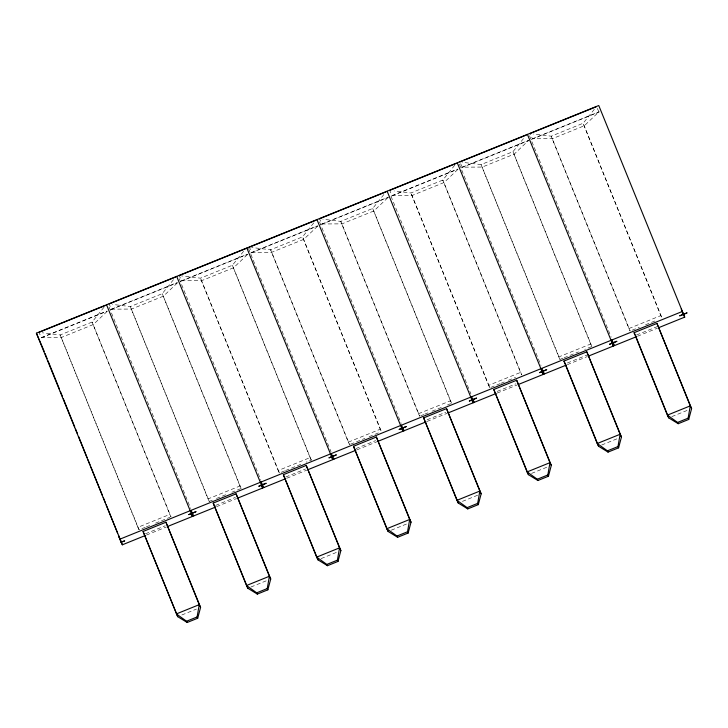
<?xml version="1.0" encoding="UTF-8"?>
<svg xmlns="http://www.w3.org/2000/svg" width="728" height="728" viewBox="0 0 728 728"><rect width="100%" height="100%" fill="white"/><g stroke="black" fill="none" stroke-linecap="round" stroke-linejoin="round"><path stroke-width="0.55" stroke-dasharray="3.64 2.73" d="M104.013 307.216L92.101 322.058L60.197 334.971L42.27 332.796M173.455 279.689L162.244 293.657L130.339 306.579L112.412 304.404M243.607 251.287L232.387 265.265L200.482 278.178L181.445 275.866M313.75 222.886L302.539 236.864L270.634 249.777L251.588 247.465M383.902 194.494L372.681 208.463L340.777 221.385L322.85 219.201M454.745 165.22L442.824 180.062L410.92 192.984L394.121 190.945M523.487 138.566L512.976 151.67L481.072 164.583L462.025 162.271M594.339 109.3L583.119 123.269L551.214 136.191L533.287 134.007M107.107 311.411L93.302 324.542L61.398 337.455L41.414 337.565L38.912 332.387M177.259 283.01L163.445 296.141L131.541 309.054L111.566 309.163L109.054 303.995M247.402 254.609L233.588 267.74L201.683 280.662L181.709 280.762L179.197 275.594M317.554 226.217L303.74 239.339L271.835 252.261L251.852 252.37L249.349 247.192M387.696 197.816L373.883 210.947L341.978 223.86L322.004 223.969L319.492 218.8M457.839 169.415L444.034 182.546L412.121 195.459L392.146 195.568L389.635 190.399M597.269 108.399L598.944 111.848L584.32 125.753L552.415 138.666L532.441 138.775L529.929 133.606M41.414 337.565L106.889 311.056M111.566 309.163L177.031 282.655M181.709 280.762L247.174 254.263M251.852 252.37L317.326 225.862M322.004 223.969L387.469 197.461M392.146 195.568L457.612 169.069M462.289 167.167L528.801 140.249L514.177 154.145L482.273 167.067L462.289 167.167L459.787 161.998M532.441 138.775L598.944 111.848M41.187 337.874L107.289 311.12M110.283 309.901L177.432 282.719M180.435 281.509L247.575 254.327M250.578 253.107L317.726 225.926M320.72 224.706L458.012 169.124M461.015 167.913L529.211 140.304M531.158 139.512L599.353 111.903M145.282 527.3L139.103 529.802L60.197 334.971L137.901 527.318L169.806 514.405L171.007 516.88L92.101 322.058L169.806 514.405M212.339 500.154L209.245 501.401L130.339 306.579L208.044 498.917L239.949 486.004L241.159 488.488L231.895 492.237M284.539 470.916L279.397 473L200.482 278.178L278.196 470.525L310.101 457.603L311.302 460.087L306.151 462.171M348.339 442.124L349.54 444.608L270.634 249.777L348.339 442.124L380.244 429.211L381.445 431.686L302.539 236.864L380.244 429.211M418.482 413.722L419.692 416.207L340.777 221.385L418.482 413.722L450.386 400.81L451.597 403.285L447.474 404.959M500.127 383.638L489.835 387.806L410.92 192.984L488.634 385.33L520.538 372.408L521.739 374.893L442.824 180.062L520.538 372.408M563.062 358.158L559.978 359.404L481.072 164.583L558.776 356.929L590.681 344.007L591.882 346.492L584.684 349.413M628.919 328.528L630.13 331.012L551.214 136.191L628.919 328.528L660.824 315.615L662.034 318.091L583.119 123.269L660.824 315.615M146.31 526.881L151.451 524.797M155.574 523.132L169.979 517.299M216.453 498.48L227.773 493.903M285.567 470.506L302.038 463.836M350.568 444.189L364.983 438.356M369.096 436.691L380.416 432.104M420.72 415.788L423.805 414.541M424.834 414.123L427.918 412.876M432.041 411.202L441.305 407.452M501.155 383.228L504.24 381.973M508.362 380.307L515.56 377.386M564.1 357.739L578.505 351.906M632.186 330.175L639.384 327.263M645.563 324.761L654.827 321.012M145.436 533.806L165.192 525.807M215.588 505.414L235.344 497.415M285.731 477.013L305.487 469.014M355.874 448.612L375.63 440.613M427.063 419.792L445.782 412.221M497.206 391.4L515.925 383.82M567.358 362.999L587.114 355M636.463 335.017L657.257 326.599M146.483 535.044L166.412 526.972M216.626 506.643L236.564 498.571M286.768 478.241L306.706 470.179M356.92 449.849L376.849 441.778M427.063 421.448L447.001 413.377M497.206 393.047L517.144 384.976M567.358 364.655L587.287 356.584M637.5 336.254L657.439 328.182M181.863 614.978L196.423 609.09M250.969 587.005L267.604 580.271M321.112 558.604L337.746 551.87M391.255 530.202L407.898 523.468M462.444 501.383L478.041 495.067M531.549 473.409L548.193 466.675M601.701 445.008L618.336 438.274M671.844 416.616L687.441 410.301M529.511 135.754L611.165 337.128M558.776 356.929L559.978 359.404M459.368 164.155L541.022 365.529M488.634 385.33L489.835 387.806M319.528 221.876L401.155 423.368M248.485 248.43L331.012 451.769M278.196 470.525L279.397 473M179.234 278.669L260.861 480.171M208.044 498.917L209.245 501.401M109.091 307.07L190.718 508.572M137.901 527.318L139.103 529.802M591.882 346.492L512.976 151.67L590.681 344.007M391.018 196.251L470.88 393.921M451.597 403.285L372.681 208.463L450.386 400.81M311.302 460.087L232.387 265.265L310.101 457.603M241.159 488.488L162.244 293.657L239.949 486.004"/><path stroke-width="1.09" d="M197.716 618.227L197.097 616.962L199.244 604.659L165.948 522.222L143.07 531.486L177.705 616.662L187.178 622.486L197.716 618.227L200.582 607.398L165.948 522.222M267.859 589.826L267.24 588.561L269.396 576.258L236.09 493.83L213.213 503.084L246.519 585.521L247.848 588.27L257.321 594.094L267.859 589.826L270.725 579.006L236.09 493.83M338.001 561.425L337.392 560.16L339.539 547.856L306.233 465.429L283.356 474.692L316.662 557.12L317.99 559.868L327.464 565.692L338.001 561.425L340.868 550.605L306.233 465.429M408.153 533.033L407.534 531.768L409.682 519.464L376.385 437.028L353.508 446.291L386.805 528.728L388.142 531.467L397.615 537.291L408.153 533.033L411.02 522.204L376.385 437.028M478.296 504.631L477.686 503.366L479.834 491.063L446.528 408.626L423.651 417.89L456.957 500.327L458.285 503.066L467.758 508.899L478.296 504.631L481.163 493.812L446.528 408.626M548.439 476.23L547.829 474.965L549.977 462.662L516.671 380.234L493.793 389.498L527.099 471.926L528.428 474.674L537.901 480.498L548.439 476.23L551.305 465.41L516.671 380.234M618.591 447.838L617.972 446.573L620.12 434.27L586.823 351.833L563.945 361.097L597.242 443.525L598.58 446.273L608.053 452.097L618.591 447.838L621.457 437.009L586.823 351.833M688.734 419.437L688.124 418.172L690.271 405.869L656.965 323.432L634.088 332.696L667.394 415.133L668.723 417.872L678.196 423.705L688.734 419.437L691.6 408.617L656.965 323.432M145.427 535.462L122.349 544.808L36.4 333.178L598.762 105.515L684.711 317.135L658.485 327.755M38.912 332.387L105.414 305.469M109.054 303.995L175.566 277.068M179.197 275.594L245.709 248.667M249.349 247.192L315.852 220.275M319.492 218.8L386.004 191.874M389.635 190.399L456.147 163.472M459.787 161.998L526.289 135.071M529.929 133.606L596.441 106.679M119.656 539.266L682.027 311.593L684.711 317.135M121.003 542.042L124.706 540.868L121.139 542.315L118.855 536.673M167.458 526.544L215.579 507.07M237.61 498.152L285.722 478.669M307.753 469.751L355.865 450.268M377.896 441.35L426.017 421.876M448.048 412.949L496.159 393.475M518.19 384.557L566.302 365.074M588.342 356.156L636.454 336.682M200.582 607.398L199.244 604.659L176.367 613.922L186.559 621.23L197.097 616.962M270.725 579.006L269.396 576.258L246.519 585.521L256.711 592.829L267.24 588.561M340.868 550.605L339.539 547.856L316.662 557.12L326.854 564.428L337.392 560.16M411.02 522.204L409.682 519.464L386.805 528.728L396.997 536.026L407.534 531.768M481.163 493.812L479.834 491.063L456.957 500.327L467.149 507.634L477.686 503.366M551.305 465.41L549.977 462.662L527.099 471.926L537.291 479.233L547.829 474.965M621.457 437.009L620.12 434.27L597.242 443.525L607.434 450.832L617.972 446.573M691.6 408.617L690.271 405.869L667.394 415.133L677.586 422.44L688.124 418.172M681.226 309L683.501 314.642M634.088 332.696L634.98 334.525M677.586 422.44L678.196 423.705M611.875 339.994L614.569 345.536M563.945 361.097L565.274 363.836M607.434 450.832L608.053 452.097M541.732 368.386L544.417 373.937M493.793 389.498L528.428 474.674M537.291 479.233L537.901 480.498M471.589 396.787L474.274 402.338M423.651 417.89L458.285 503.066M467.149 507.634L467.758 508.899M401.437 425.188L404.131 430.73M353.508 446.291L388.142 531.467M396.997 536.026L397.615 537.291M331.295 453.58L333.979 459.131M283.356 474.692L317.99 559.868M326.854 564.428L327.464 565.692M261.152 481.981L263.836 487.533M213.213 503.084L247.848 588.27M256.711 592.829L257.321 594.094M191 510.383L193.694 515.925M143.07 531.486L177.705 616.662M186.559 621.23L187.178 622.486M36.4 333.178L44.19 351.342M635.417 335.444L668.723 417.872M612.093 342.87L613.367 346.018L527.418 134.389M565.692 364.883L598.58 446.273M541.951 371.262L543.225 374.42L457.275 162.79M471.808 399.663L473.082 402.821L387.132 191.191M401.656 428.064L402.93 431.213L316.98 219.592M331.513 456.465L332.787 459.614L246.838 247.984M261.37 484.857L262.644 488.015L176.695 276.385M191.218 513.258L192.492 516.416L106.543 304.786M45.036 353.444L47.156 358.704M48.012 360.806L59.478 389.198M60.333 391.3L62.453 396.56M63.3 398.662L74.775 427.045M75.621 429.156L77.323 433.36M78.597 436.509L87.087 457.539M87.942 459.641L90.063 464.901M90.918 467.003L102.384 495.395M103.23 497.497L105.36 502.757M106.206 504.859L117.672 533.242M118.528 535.344L122.349 544.808M195.914 511.711L188.779 514.596L195.914 511.711M266.057 483.31L258.922 486.204L266.057 483.31M336.209 454.918L329.074 457.803L336.209 454.918M406.351 426.517L399.217 429.402L406.351 426.517M476.494 398.116L469.36 401.01L476.494 398.116M546.646 369.715L539.512 372.609L546.646 369.715M616.789 341.323L609.655 344.208L616.789 341.323M686.932 312.922L679.797 315.806L686.932 312.922"/></g></svg>
